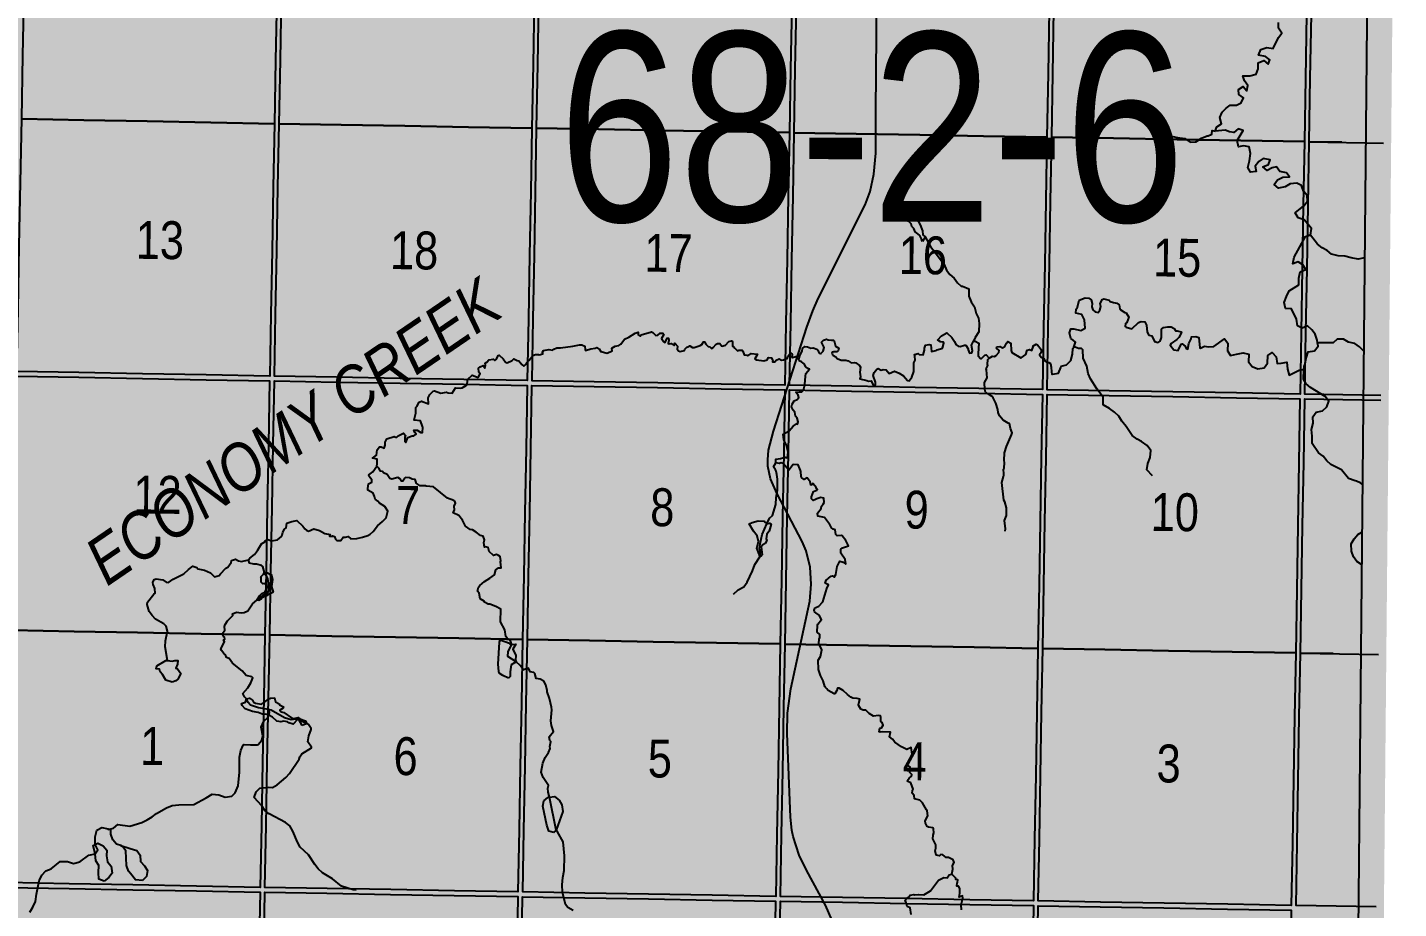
# Model space of a CAD drawing. Extents: x 406396 to 410344, y 6062839 to 6066265.
# Drawn here: x 409979.7 to 410268.8, y 6063907.6 to 6064093.3 of the extents above; entities that cross this region are included whole.
import ezdxf
from ezdxf.enums import TextEntityAlignment as Align

# ---------------------------------------------------------------- set-up
doc = ezdxf.new("R2010")
doc.units = 0
doc.header["$LTSCALE"] = 5
doc.linetypes.add('DASHED2', pattern=[9.525, 6.35, -3.175])
for name, color, linetype in [('Quarters', 8, 'Continuous'), ('RoadSeg', 57, 'DASHED2'), ('T-WATER', 160, 'Continuous'), ('T-WATER-T', 170, 'Continuous')]:
    doc.layers.add(name, color=color, linetype=linetype)
doc.layers.add('ROUTE-MAP-BACKGROUND-H', color=7, linetype='Continuous', true_color=0xf0ebff)
doc.styles.add('120', font='ARIALN.TTF', dxfattribs={"height": 13})
doc.styles.add('80LS', font='ARIALNI.TTF', dxfattribs={"height": 10})

msp = doc.modelspace()

# ---------------------------------------------------------------- hatches: boundary and pattern name
at = {"layer": 'ROUTE-MAP-BACKGROUND-H'}
h = msp.add_hatch(color=256, dxfattribs=at)
h.dxf.hatch_style = 1
h.paths.add_polyline_path([(410258.66, 6063255.58), (410260.58, 6063368.34), (410268.76, 6064233.9), (408843.43, 6064264.01), (408831.79, 6063292.96), (408823.13, 6062965.95), (408855.63, 6062965.09), (408869, 6062964.74), (410253.21, 6062935.45)])

# ---------------------------------------------------------------- linework, layer by layer
at = {"layer": 'Quarters'}
for points in [[(410031.79, 6064073.02), (410018.39, 6064073.28), (410004.99, 6064073.53), (409991.59, 6064073.79), (409978.52, 6064074.03), (409978.77, 6064087.42), (409979.03, 6064100.8), (409979.28, 6064114.18), (409979.53, 6064127.56), (409992.6, 6064127.31), (410005.99, 6064127.06), (410019.39, 6064126.8), (410032.79, 6064126.54), (410032.54, 6064113.16), (410032.29, 6064099.78), (410032.04, 6064086.4)], [(410086.07, 6064072.08), (410072.67, 6064072.31), (410059.26, 6064072.54), (410045.86, 6064072.78), (410032.79, 6064073.01), (410033.04, 6064086.39), (410033.29, 6064099.77), (410033.54, 6064113.15), (410033.79, 6064126.53), (410046.85, 6064126.3), (410060.25, 6064126.07), (410073.65, 6064125.83), (410087.05, 6064125.6), (410086.8, 6064112.22), (410086.56, 6064098.84), (410086.31, 6064085.46)], [(410140.35, 6064071.13), (410126.95, 6064071.36), (410113.54, 6064071.6), (410100.14, 6064071.83), (410087.07, 6064072.06), (410087.32, 6064085.44), (410087.56, 6064098.82), (410087.81, 6064112.2), (410088.05, 6064125.58), (410101.11, 6064125.36), (410114.51, 6064125.12), (410127.91, 6064124.89), (410141.31, 6064124.66), (410141.07, 6064111.27), (410140.83, 6064097.89), (410140.59, 6064084.51)], [(410194.63, 6064070.18), (410181.23, 6064070.42), (410167.83, 6064070.65), (410154.42, 6064070.88), (410141.35, 6064071.11), (410141.59, 6064084.49), (410141.83, 6064097.88), (410142.07, 6064111.26), (410142.31, 6064124.64), (410155.38, 6064124.41), (410168.77, 6064124.18), (410182.17, 6064123.94), (410195.57, 6064123.71), (410195.34, 6064110.33), (410195.1, 6064096.95), (410194.87, 6064083.57)], [(410248.91, 6064069.24), (410235.51, 6064069.47), (410222.11, 6064069.71), (410208.7, 6064069.94), (410195.64, 6064070.17), (410195.87, 6064083.55), (410196.1, 6064096.93), (410196.34, 6064110.31), (410196.57, 6064123.69), (410209.64, 6064123.47), (410223.03, 6064123.23), (410236.43, 6064123), (410249.83, 6064122.77), (410249.6, 6064109.39), (410249.37, 6064096), (410249.14, 6064082.62)], [(410031.79, 6064073.02), (410031.54, 6064059.64), (410031.29, 6064046.26), (410031.04, 6064032.88), (410030.8, 6064019.84), (410017.39, 6064020.09), (410003.99, 6064020.34), (409990.58, 6064020.59), (409977.51, 6064020.84), (409977.76, 6064033.89), (409978.01, 6064047.27), (409978.27, 6064060.65), (409978.52, 6064074.03), (409991.59, 6064073.79), (410004.99, 6064073.53), (410018.39, 6064073.28)], [(410086.07, 6064072.08), (410085.83, 6064058.7), (410085.58, 6064045.31), (410085.34, 6064031.93), (410085.1, 6064018.89), (410071.69, 6064019.12), (410058.28, 6064019.36), (410044.88, 6064019.59), (410031.8, 6064019.82), (410032.05, 6064032.86), (410032.29, 6064046.24), (410032.54, 6064059.63), (410032.79, 6064073.01), (410045.86, 6064072.78), (410059.26, 6064072.54), (410072.67, 6064072.31)], [(410140.35, 6064071.13), (410140.11, 6064057.75), (410139.87, 6064044.37), (410139.63, 6064030.99), (410139.4, 6064017.94), (410125.99, 6064018.17), (410112.58, 6064018.41), (410099.18, 6064018.64), (410086.1, 6064018.87), (410086.34, 6064031.92), (410086.58, 6064045.3), (410086.83, 6064058.68), (410087.07, 6064072.06), (410100.14, 6064071.83), (410113.54, 6064071.6), (410126.95, 6064071.36)], [(410194.63, 6064070.18), (410194.4, 6064056.8), (410194.16, 6064043.42), (410193.93, 6064030.04), (410193.7, 6064016.99), (410180.29, 6064017.22), (410166.88, 6064017.46), (410153.48, 6064017.69), (410140.4, 6064017.92), (410140.64, 6064030.97), (410140.88, 6064044.35), (410141.11, 6064057.73), (410141.35, 6064071.11), (410154.42, 6064070.88), (410167.83, 6064070.65), (410181.23, 6064070.42)], [(410248.91, 6064069.24), (410248.68, 6064055.86), (410248.45, 6064042.47), (410248.22, 6064029.09), (410248, 6064016.04), (410234.59, 6064016.28), (410221.18, 6064016.51), (410207.78, 6064016.75), (410194.7, 6064016.97), (410194.93, 6064030.02), (410195.17, 6064043.4), (410195.4, 6064056.78), (410195.64, 6064070.17), (410208.7, 6064069.94), (410222.11, 6064069.71), (410235.51, 6064069.47)], [(410029.79, 6063965.31), (410016.37, 6063965.56), (410002.96, 6063965.81), (409989.55, 6063966.06), (409976.48, 6063966.3), (409976.73, 6063979.69), (409976.98, 6063993.07), (409977.24, 6064006.45), (409977.49, 6064019.83), (409990.56, 6064019.59), (410003.97, 6064019.34), (410017.37, 6064019.08), (410030.78, 6064018.83), (410030.53, 6064005.45), (410030.28, 6063992.07), (410030.03, 6063978.69)], [(410084.1, 6063964.36), (410070.69, 6063964.59), (410057.28, 6063964.83), (410043.87, 6063965.06), (410030.79, 6063965.29), (410031.04, 6063978.67), (410031.29, 6063992.05), (410031.54, 6064005.43), (410031.78, 6064018.81), (410044.86, 6064018.59), (410058.27, 6064018.35), (410071.67, 6064018.12), (410085.08, 6064017.88), (410084.84, 6064004.5), (410084.59, 6063991.12), (410084.35, 6063977.74)], [(410138.42, 6063963.41), (410125.01, 6063963.64), (410111.6, 6063963.88), (410098.19, 6063964.11), (410085.11, 6063964.34), (410085.35, 6063977.72), (410085.6, 6063991.1), (410085.84, 6064004.49), (410086.08, 6064017.87), (410099.16, 6064017.64), (410112.57, 6064017.4), (410125.97, 6064017.17), (410139.38, 6064016.93), (410139.14, 6064003.55), (410138.9, 6063990.17), (410138.66, 6063976.79)], [(410192.74, 6063962.46), (410179.33, 6063962.69), (410165.92, 6063962.93), (410152.51, 6063963.16), (410139.43, 6063963.39), (410139.67, 6063976.77), (410139.91, 6063990.15), (410140.15, 6064003.54), (410140.38, 6064016.92), (410153.46, 6064016.69), (410166.87, 6064016.46), (410180.27, 6064016.22), (410193.68, 6064015.99), (410193.45, 6064002.61), (410193.21, 6063989.22), (410192.98, 6063975.84)], [(410247.07, 6063961.51), (410233.65, 6063961.75), (410220.24, 6063961.98), (410206.83, 6063962.21), (410193.75, 6063962.44), (410193.98, 6063975.82), (410194.22, 6063989.21), (410194.45, 6064002.59), (410194.69, 6064015.97), (410207.76, 6064015.74), (410221.17, 6064015.51), (410234.58, 6064015.27), (410247.98, 6064015.04), (410247.75, 6064001.66), (410247.52, 6063988.28), (410247.29, 6063974.89)], [(410029.79, 6063965.31), (410029.54, 6063951.93), (410029.29, 6063938.55), (410029.04, 6063925.17), (410028.8, 6063912.12), (410015.38, 6063912.37), (410001.96, 6063912.62), (409988.55, 6063912.87), (409975.47, 6063913.11), (409975.72, 6063926.16), (409975.97, 6063939.54), (409976.22, 6063952.92), (409976.48, 6063966.3), (409989.55, 6063966.06), (410002.96, 6063965.81), (410016.37, 6063965.56)], [(410084.1, 6063964.36), (410083.86, 6063950.98), (410083.62, 6063937.6), (410083.37, 6063924.22), (410083.13, 6063911.17), (410069.72, 6063911.41), (410056.3, 6063911.64), (410042.88, 6063911.88), (410029.8, 6063912.11), (410030.04, 6063925.15), (410030.29, 6063938.53), (410030.54, 6063951.91), (410030.79, 6063965.29), (410043.87, 6063965.06), (410057.28, 6063964.83), (410070.69, 6063964.59)], [(410138.42, 6063963.41), (410138.18, 6063950.03), (410137.95, 6063936.65), (410137.71, 6063923.26), (410137.47, 6063910.22), (410124.06, 6063910.45), (410110.64, 6063910.69), (410097.22, 6063910.92), (410084.14, 6063911.15), (410084.38, 6063924.2), (410084.62, 6063937.58), (410084.86, 6063950.96), (410085.11, 6063964.34), (410098.19, 6063964.11), (410111.6, 6063963.88), (410125.01, 6063963.64)], [(410192.74, 6063962.46), (410192.51, 6063949.08), (410192.28, 6063935.7), (410192.04, 6063922.31), (410191.81, 6063909.27), (410178.4, 6063909.5), (410164.98, 6063909.74), (410151.56, 6063909.97), (410138.48, 6063910.2), (410138.71, 6063923.25), (410138.95, 6063936.63), (410139.19, 6063950.01), (410139.43, 6063963.39), (410152.51, 6063963.16), (410165.92, 6063962.93), (410179.33, 6063962.69)], [(410247.07, 6063961.51), (410246.84, 6063948.13), (410246.61, 6063934.75), (410246.38, 6063921.36), (410246.15, 6063908.32), (410232.74, 6063908.55), (410219.32, 6063908.79), (410205.9, 6063909.02), (410192.82, 6063909.25), (410193.05, 6063922.3), (410193.28, 6063935.68), (410193.51, 6063949.06), (410193.75, 6063962.44), (410206.83, 6063962.21), (410220.24, 6063961.98), (410233.65, 6063961.75)], [(410027.78, 6063857.59), (410014.36, 6063857.84), (410000.94, 6063858.09), (409987.52, 6063858.34), (409974.44, 6063858.58), (409974.69, 6063871.96), (409974.94, 6063885.34), (409975.2, 6063898.72), (409975.45, 6063912.1), (409988.53, 6063911.86), (410001.95, 6063911.62), (410015.36, 6063911.37), (410028.78, 6063911.12), (410028.53, 6063897.74), (410028.28, 6063884.36), (410028.03, 6063870.98)], [(410082.14, 6063856.64), (410068.72, 6063856.88), (410055.3, 6063857.11), (410041.87, 6063857.35), (410028.79, 6063857.58), (410029.04, 6063870.96), (410029.28, 6063884.34), (410029.53, 6063897.72), (410029.78, 6063911.1), (410042.86, 6063910.87), (410056.28, 6063910.64), (410069.7, 6063910.4), (410083.12, 6063910.17), (410082.87, 6063896.79), (410082.63, 6063883.4), (410082.38, 6063870.02)], [(410136.5, 6063855.69), (410123.08, 6063855.92), (410109.65, 6063856.16), (410096.23, 6063856.39), (410083.14, 6063856.62), (410083.39, 6063870), (410083.63, 6063883.39), (410083.88, 6063896.77), (410084.12, 6063910.15), (410097.2, 6063909.92), (410110.62, 6063909.68), (410124.04, 6063909.45), (410137.45, 6063909.21), (410137.22, 6063895.83), (410136.98, 6063882.45), (410136.74, 6063869.07)], [(410190.86, 6063854.74), (410177.44, 6063854.97), (410164.01, 6063855.21), (410150.59, 6063855.44), (410137.5, 6063855.67), (410137.74, 6063869.05), (410137.98, 6063882.43), (410138.22, 6063895.81), (410138.46, 6063909.2), (410151.54, 6063908.97), (410164.96, 6063908.73), (410178.38, 6063908.5), (410191.8, 6063908.26), (410191.56, 6063894.88), (410191.33, 6063881.5), (410191.09, 6063868.12)], [(410245.22, 6063853.79), (410231.8, 6063854.02), (410218.37, 6063854.25), (410204.95, 6063854.49), (410191.86, 6063854.72), (410192.1, 6063868.1), (410192.33, 6063881.48), (410192.57, 6063894.86), (410192.8, 6063908.25), (410205.88, 6063908.02), (410219.3, 6063907.78), (410232.72, 6063907.55), (410246.14, 6063907.31), (410245.91, 6063893.93), (410245.68, 6063880.55), (410245.45, 6063867.17)]]:
    msp.add_lwpolyline(points, close=True, dxfattribs=at)
for points in [[(410256.82, 6064069.1), (410249.92, 6064069.22), (410250.15, 6064082.6), (410250.38, 6064095.99), (410250.6, 6064109.37), (410250.83, 6064122.75), (410266.06, 6064122.49)], [(410265.05, 6064015.75), (410249, 6064016.03), (410249.23, 6064029.07), (410249.46, 6064042.46), (410249.69, 6064055.84), (410249.92, 6064069.22), (410265.55, 6064068.95)], [(410254.98, 6063961.37), (410248.07, 6063961.49), (410248.3, 6063974.88), (410248.53, 6063988.26), (410248.76, 6064001.64), (410248.99, 6064015.02), (410265.04, 6064014.74)], [(410264.03, 6063908), (410247.16, 6063908.3), (410247.38, 6063921.35), (410247.61, 6063934.73), (410247.84, 6063948.11), (410248.07, 6063961.49), (410264.53, 6063961.21)]]:
    msp.add_lwpolyline(points, dxfattribs=at)
at = {"layer": 'RoadSeg'}
for points in [[(410140.52, 6063952.94), (410140.67, 6063953.92), (410144.63, 6063972.39), (410144.96, 6063975.98), (410144.73, 6063979.58), (410143.86, 6063983.01), (410143.06, 6063985), (410137.77, 6063995.05), (410136.37, 6063998.21), (410135.81, 6064000.84), (410135.77, 6064002.21), (410135.97, 6064004.24), (410137, 6064008.23), (410143.99, 6064030.16), (410145.26, 6064033.59), (410146.42, 6064036.22), (410156.34, 6064055.95), (410157.37, 6064058.72), (410158.17, 6064062.41), (410158.57, 6064066.84), (410158.54, 6064075.66), (410159, 6064120.45)], [(410149.35, 6063905.13), (410147.95, 6063908.39), (410143.96, 6063915.75), (410142.43, 6063918.91), (410141.13, 6063922.84), (410140.87, 6063924.2), (410140.57, 6063926.93), (410139.87, 6063944.53), (410139.93, 6063948.83), (410140.67, 6063953.92), (410144.63, 6063972.39), (410144.8, 6063974.25)]]:
    msp.add_lwpolyline(points, dxfattribs=at)
at = {"layer": 'ROUTE-MAP-BACKGROUND-H'}
msp.add_lwpolyline([(410263.4, 6064234.01), (410254.03, 6063255.68)], dxfattribs=at)
at = {"layer": 'T-WATER'}
for p, q in [((410142.21, 6064024.14), (410142.59, 6064024.3)), ((410248.82, 6064021.26), (410248.85, 6064021.91)), ((410053.38, 6064000.88), (410053.48, 6064001.35)), ((410091.16, 6063924.19), (410089.76, 6063931.15))]:
    msp.add_line(p, q, dxfattribs=at)
for points in [[(410230.09, 6064071.43), (410230.46, 6064072.33), (410231.42, 6064073.02), (410231.11, 6064074.31), (410231.58, 6064075.43), (410232.39, 6064076.32), (410233.25, 6064076.94), (410234.62, 6064076.95), (410235.61, 6064077.42), (410236.09, 6064078.46), (410235.09, 6064079.16), (410235.04, 6064080.2), (410236, 6064080.84), (410236.8, 6064079.96), (410237.01, 6064081.07), (410236.3, 6064082.02), (410235.94, 6064083.1), (410237.42, 6064083.12), (410238.74, 6064083.46), (410239.18, 6064084.55), (410239.14, 6064085.87), (410240.34, 6064086.32), (410241.26, 6064085.55), (410241.65, 6064086.44), (410240.73, 6064087.21), (410239.25, 6064087.45), (410239.76, 6064088.63), (410240.97, 6064089.08), (410242.31, 6064088.89), (410243.42, 6064091.18), (410244.17, 6064092.12), (410243.48, 6064093.11), (410243.48, 6064094.36)], [(410217.83, 6064069.98), (410218.07, 6064069.97), (410220.56, 6064070.47), (410222.13, 6064070.1), (410223.69, 6064069.9), (410224.8, 6064069.11), (410226.05, 6064069.23), (410227.22, 6064069.95), (410228.41, 6064070.49), (410228.65, 6064070.46), (410229.39, 6064070.84), (410229.49, 6064071.57), (410230.09, 6064071.43)], [(410250.23, 6064049.55), (410250.44, 6064050.93), (410248.88, 6064052.73), (410247.61, 6064053.19), (410246.98, 6064054.22), (410248.82, 6064055.74), (410249.54, 6064056.72), (410249.5, 6064057.86), (410248.75, 6064058.79), (410248.32, 6064060.01), (410247.35, 6064060.5), (410245.88, 6064060.33), (410244.83, 6064059.71), (410243.45, 6064059.46), (410242.53, 6064060.23), (410243.26, 6064061.2), (410244.34, 6064061.77), (410245.76, 6064061.81), (410245.16, 6064062.67), (410243.73, 6064062.97), (410243.01, 6064063.93), (410242.14, 6064063.72), (410241.03, 6064063.17), (410240.18, 6064063.94), (410241.36, 6064064.42), (410241.66, 6064065.38), (410240.2, 6064065.65), (410239.27, 6064065.02), (410238.53, 6064064.07), (410238.76, 6064062.93), (410237.53, 6064062.83), (410236.97, 6064063.81), (410237.35, 6064065.16), (410237.52, 6064066.75), (410237.3, 6064068.17), (410236.1, 6064068.35), (410235.02, 6064068.12), (410234.74, 6064069.46), (410236.02, 6064071.59), (410234.94, 6064071.93), (410234.03, 6064071.15), (410233.12, 6064071.28), (410232.18, 6064071.62), (410230.09, 6064071.43)], [(410251.68, 6064026.86), (410251.58, 6064027.42), (410251.2, 6064028.68), (410250.46, 6064029.6), (410249.57, 6064030.4), (410248.47, 6064029.92), (410247.49, 6064030.46), (410247.26, 6064031.85), (410246.16, 6064034.03), (410244.95, 6064034.1), (410244.63, 6064035.36), (410245.11, 6064036.62), (410245.67, 6064037.78), (410247.71, 6064039.06), (410247.72, 6064040.44), (410248.04, 6064041.83), (410249.21, 6064042.27), (410248.56, 6064043.3), (410247.58, 6064043.91), (410246.49, 6064043.52), (410246.78, 6064044.89), (410249.17, 6064049.28), (410249.9, 6064049.56), (410250.23, 6064049.55)], [(410261.59, 6064044.78), (410261.58, 6064044.78), (410260.25, 6064044.49), (410258.78, 6064044.73), (410257.46, 6064045.13), (410256.04, 6064045.19), (410254.64, 6064045.52), (410253.73, 6064046.29), (410252.63, 6064046.89), (410251.67, 6064047.61), (410250.23, 6064049.55)], [(410168.94, 6064049.19), (410170.09, 6064047.12), (410171.59, 6064045.27), (410172.94, 6064043.32), (410173.47, 6064042.17), (410174.16, 6064041.22), (410175.08, 6064040.46), (410175.75, 6064039.48), (410176.56, 6064038.77), (410176.82, 6064038.76), (410178.16, 6064038.24), (410178.17, 6064036.71), (410178.68, 6064035.47), (410179.35, 6064034.41), (410179.69, 6064033.01), (410180.21, 6064032.02), (410180.37, 6064030.94), (410180.3, 6064029.13), (410179.54, 6064027.99), (410179.13, 6064027.21)], [(410200.29, 6064025.95), (410200.63, 6064026.98), (410200.2, 6064027.41), (410199.67, 6064027.75), (410199.39, 6064028.93), (410199.65, 6064029.81), (410200.32, 6064029.83), (410201.79, 6064029.43), (410202.7, 6064029.93), (410202.55, 6064031.68), (410202, 6064032.83), (410200.74, 6064033.13), (410200.79, 6064033.91), (410201.09, 6064034.33), (410201.4, 6064035.82), (410202.67, 6064036.3), (410203.45, 6064036.28), (410203.94, 6064035.93), (410204.16, 6064035.13), (410204.12, 6064034.45), (410204.33, 6064033.8), (410204.81, 6064033.38), (410205.47, 6064033.23), (410205.81, 6064033.71), (410206.01, 6064034.5), (410205.89, 6064035.04), (410206.25, 6064035.96), (410206.6, 6064036.09), (410207.72, 6064035.82), (410207.95, 6064035.56), (410208.66, 6064035.31), (410209.37, 6064035.2), (410209.84, 6064034.86), (410209.97, 6064034.02), (410210.09, 6064033.87), (410211.03, 6064033.26), (410211.32, 6064033.18), (410211.91, 6064032.24), (410211.51, 6064031.16), (410211.21, 6064030.92), (410211.15, 6064030.28), (410211.33, 6064030.16), (410212.54, 6064029.83), (410213.92, 6064031.15), (410214.53, 6064031.34), (410215.27, 6064031.26), (410215.59, 6064030.6), (410215.79, 6064029.11), (410216.12, 6064028.45), (410216.72, 6064028.3), (410217.31, 6064027.13), (410218.1, 6064026.91), (410218.53, 6064027.21), (410218.79, 6064027.97), (410218.82, 6064029.73), (410219.23, 6064030.11), (410220.08, 6064030.21), (410220.82, 6064030.19), (410221.48, 6064029.85), (410221.74, 6064029.35), (410222.06, 6064029.37), (410222.95, 6064029.19), (410222.98, 6064029.04), (410222.43, 6064028), (410222.04, 6064027.52), (410220.81, 6064026.68), (410220.62, 6064026.34), (410221.41, 6064025.37), (410222.28, 6064025.23), (410222.94, 6064026.54), (410223.16, 6064026.63), (410223.78, 6064026.17), (410223.96, 6064025.68), (410224.35, 6064025.5), (410224.57, 6064026.72), (410225.01, 6064027.7), (410225.1, 6064028.13), (410226.05, 6064028.17), (410226.66, 6064028), (410226.88, 6064025.76), (410227.04, 6064025.72), (410227.85, 6064026.12), (410228.67, 6064026.02), (410229.81, 6064026.08), (410232.06, 6064027.68), (410232.78, 6064026.81), (410232.73, 6064025.18), (410233.35, 6064024.15), (410234.63, 6064024.48), (410236, 6064024.72), (410237.21, 6064024.47), (410237.16, 6064022.82), (410237.89, 6064021.87), (410239.06, 6064021.34), (410240.46, 6064021.56), (410241.14, 6064022.56), (410241.18, 6064024.15), (410242.15, 6064024.8), (410242.93, 6064023.92), (410243.15, 6064022.51), (410244.04, 6064022.56), (410245.18, 6064022.74), (410245.32, 6064021.28), (410245.68, 6064020.04), (410247.82, 6064021.09), (410248.82, 6064021.26)], [(410057.54, 6064006.93), (410057.86, 6064007.27), (410059.02, 6064007.84), (410059.47, 6064007.22), (410059.28, 6064007.02), (410059.25, 6064006.05), (410059.47, 6064005.88), (410059.93, 6064006.89), (410060.81, 6064007.28), (410061.15, 6064007.22), (410061.68, 6064007.6), (410061.36, 6064007.96), (410061.18, 6064008.48), (410061.87, 6064008.44), (410062.68, 6064007.93), (410063.01, 6064007.93), (410063.08, 6064009.05), (410062.97, 6064009.2), (410062.6, 6064010.38), (410061.26, 6064010.57), (410061.22, 6064010.64), (410061.59, 6064012.05), (410061.58, 6064013.2), (410061.82, 6064013.45), (410062.32, 6064014.33), (410062.77, 6064014.54), (410064.24, 6064014), (410064.18, 6064015.27), (410064.54, 6064015.98), (410065.23, 6064016.63), (410065.54, 6064016.75), (410066.9, 6064016.25), (410068.07, 6064016.48), (410068.39, 6064016.31), (410069.28, 6064016.25), (410069.98, 6064017.38), (410071.02, 6064017.31), (410071.38, 6064017.37), (410072.19, 6064017.88), (410072.39, 6064018.19), (410072.59, 6064019.18), (410073.46, 6064020.04), (410074.77, 6064019.57), (410075.15, 6064020.31), (410074.91, 6064020.68), (410074.78, 6064021.48), (410075.14, 6064021.76), (410075.79, 6064022.07), (410076.02, 6064021.62), (410076.14, 6064021.53), (410076.26, 6064022.13), (410076.18, 6064022.54), (410076.55, 6064022.74), (410076.98, 6064023.26), (410077.88, 6064023.39), (410078.26, 6064023.11), (410078.59, 6064023.41), (410078.98, 6064024.16), (410079.14, 6064024.24), (410080.02, 6064023.45), (410080.52, 6064022.76), (410080.83, 6064022.63), (410081.94, 6064023.11), (410082.23, 6064023.45), (410082.96, 6064023.13), (410083.29, 6064023.07), (410083.94, 6064022.3), (410084.4, 6064021.93), (410084.88, 6064022.32), (410084.91, 6064022.66), (410085.33, 6064023.14), (410085.48, 6064023.21), (410086.24, 6064024.19), (410086.84, 6064024.4), (410087.43, 6064024.4), (410087.61, 6064024.29), (410088.37, 6064024.52), (410088.28, 6064024.85), (410088.54, 6064025.24), (410089.62, 6064025.47), (410090.43, 6064025.33), (410090.69, 6064025.54), (410091.31, 6064025.82), (410092.08, 6064025.81), (410094.68, 6064026.17), (410096.11, 6064026.45), (410096.57, 6064026.43), (410097.23, 6064026.11), (410097.29, 6064025.45), (410097.38, 6064025.26), (410098.47, 6064025.56), (410099.41, 6064025.69), (410099.76, 6064025.88), (410100.22, 6064025.55), (410100.62, 6064025.01), (410101.94, 6064024.66), (410103.02, 6064025.13), (410102.92, 6064025.75), (410103.64, 6064026.16), (410104.42, 6064026.28), (410104.82, 6064026.59), (410105.59, 6064027.61), (410106.49, 6064028.04), (410107.82, 6064028.89), (410108.48, 6064029.08), (410108.5, 6064028.54), (410108.88, 6064028.24), (410109.13, 6064028.56), (410111.27, 6064029.17), (410111.59, 6064029.05), (410112.18, 6064028.41), (410112.63, 6064028.45), (410113.12, 6064028.88), (410113.64, 6064028.89), (410113.86, 6064028.59), (410113.42, 6064027.76), (410113.78, 6064027.11), (410114.18, 6064026.91), (410114.58, 6064027.83), (410114.84, 6064027.82), (410114.9, 6064027.31), (410114.79, 6064026.73), (410114.97, 6064026.63), (410115.41, 6064026.7), (410116.05, 6064026.25), (410116.19, 6064026.79), (410116.74, 6064026.11), (410116.69, 6064025.54), (410116.97, 6064025.13), (410117.29, 6064025.04), (410118.24, 6064025.24), (410118.28, 6064025.49), (410118.71, 6064025.91), (410119.18, 6064026.05), (410119.39, 6064026.21), (410119.91, 6064025.83), (410120.28, 6064025.87), (410121.52, 6064026.3), (410121.88, 6064026.52), (410122.27, 6064027.09), (410122.46, 6064027.04), (410122.73, 6064026.55), (410123.23, 6064026.1), (410123.61, 6064026.03), (410123.9, 6064025.63), (410124.29, 6064025.86), (410124.93, 6064026.58), (410125.16, 6064026.74), (410125.69, 6064026.71), (410126.1, 6064026.17), (410126.87, 6064026.37), (410127.58, 6064027.14), (410128.15, 6064027.3), (410128.38, 6064027.13), (410128.33, 6064026.14), (410128.59, 6064026.05), (410128.82, 6064025.73), (410129.44, 6064025.17), (410129.69, 6064025.27), (410130.39, 6064025.3), (410130.54, 6064025.08), (410130.81, 6064024.33), (410131.38, 6064024.23), (410131.56, 6064024.11), (410132.32, 6064024.62), (410133.59, 6064024.44), (410133.49, 6064024.16), (410133.06, 6064023.51), (410133.44, 6064023.25), (410134.98, 6064023.06), (410135.63, 6064023.27), (410135.95, 6064023.76), (410136.57, 6064023.68), (410136.88, 6064023.04), (410136.81, 6064022.87), (410137.25, 6064022.84), (410137.55, 6064023.17), (410138.18, 6064023.45), (410138.7, 6064023.18), (410139.1, 6064023.23), (410139.97, 6064023.62), (410140.03, 6064024), (410140.59, 6064024.77), (410140.96, 6064024.47), (410140.83, 6064023.8), (410141.01, 6064023.74), (410142.21, 6064024.14)], [(410142.59, 6064024.3), (410143.01, 6064025.07), (410143.13, 6064025.65), (410143.63, 6064026.08), (410144.19, 6064026.01), (410144.84, 6064025.74), (410145.34, 6064025.82), (410146.15, 6064025.49), (410146.33, 6064025.3), (410146.51, 6064024.94), (410146.65, 6064024.67), (410146.91, 6064024.63), (410147.01, 6064024.63), (410147.05, 6064024.65), (410147.49, 6064025.09), (410147.65, 6064025.89), (410147.08, 6064026.98), (410147.52, 6064027.38), (410148.2, 6064027.6), (410148.54, 6064027.47), (410149.25, 6064027.41), (410149.52, 6064027.39)], [(410149.46, 6064024.32), (410149.47, 6064024.28), (410150.12, 6064023.87), (410150.39, 6064023.57), (410151.25, 6064023.2), (410152.25, 6064023.21), (410152.77, 6064023.06), (410153.35, 6064022.64), (410154.04, 6064022.68), (410154.37, 6064022.61), (410155.16, 6064022.07), (410155.37, 6064021.75), (410155.2, 6064020.68), (410155.31, 6064019.69), (410155.21, 6064019.26), (410156.66, 6064018.92), (410157.05, 6064018.76), (410157.59, 6064018.81), (410158.03, 6064017.94), (410158.53, 6064017.98), (410158.53, 6064018.56), (410158.03, 6064019.99), (410158.19, 6064020.58), (410158.77, 6064021.27), (410159.05, 6064021.46), (410159.67, 6064021.08), (410160.13, 6064021.26), (410160.74, 6064021.16), (410161.35, 6064020.39), (410162.48, 6064020.9), (410163.51, 6064020.47), (410164.43, 6064019.91), (410165.25, 6064018.93), (410165.57, 6064018.87), (410166.17, 6064019.59), (410166.57, 6064020.81), (410166.57, 6064022.66), (410166.83, 6064023.16), (410166.81, 6064024.06), (410166.72, 6064024.36), (410167.51, 6064024.61), (410167.68, 6064024.42), (410168.55, 6064024.31), (410168.83, 6064025.28), (410168.82, 6064025.71), (410169.02, 6064026.35), (410169.84, 6064026.46), (410170.15, 6064026.42), (410170.32, 6064025.02), (410171.31, 6064025.22), (410171.53, 6064025.37), (410172.64, 6064025.73), (410172.88, 6064026.79), (410172.82, 6064026.98), (410172.17, 6064027.04), (410171.62, 6064027.4), (410171.63, 6064027.48), (410172.43, 6064028.35), (410173.53, 6064028.97), (410174.56, 6064027.96), (410175.18, 6064027.12), (410175.46, 6064026.49), (410175.9, 6064026.11), (410176.35, 6064026.06), (410177.23, 6064026.36), (410177.55, 6064026.37), (410178.05, 6064025.56), (410178.04, 6064025.36), (410178.34, 6064024.66), (410178.84, 6064024.75), (410178.97, 6064025.15), (410178.71, 6064026.35), (410179.13, 6064027.21)], [(410149.52, 6064027.39), (410149.59, 6064027.39), (410149.79, 6064027.3), (410150.06, 6064026.15), (410150.77, 6064025.71), (410150.66, 6064025.15), (410150.39, 6064024.98), (410149.74, 6064024.93), (410149.47, 6064024.9)], [(410179.13, 6064027.21), (410179.53, 6064027.17), (410180.28, 6064026.8), (410180.12, 6064024.6), (410180.16, 6064024.11), (410180.61, 6064023.55), (410180.84, 6064023.53), (410181.56, 6064024.22), (410181.8, 6064024.32), (410182.46, 6064023.65)], [(410182.46, 6064023.65), (410183.16, 6064024.05), (410183.6, 6064023.99), (410183.92, 6064024.15), (410184.5, 6064024.84), (410184.57, 6064025.22), (410184.02, 6064025.71), (410184.04, 6064025.97), (410184.8, 6064026.1), (410185.3, 6064025.8), (410185.79, 6064026.04), (410186.09, 6064026.75), (410186.36, 6064027.12), (410187.06, 6064026.79), (410187.13, 6064025.2), (410187.25, 6064024.82), (410189.1, 6064023.72), (410189.22, 6064023.72), (410190.16, 6064024.41), (410190.46, 6064025.3), (410190.95, 6064025.43), (410191.46, 6064025.26), (410191.73, 6064026.01), (410191.69, 6064026.14), (410192.35, 6064026.53), (410192.62, 6064026.44), (410193.44, 6064025.42), (410193.42, 6064024.83), (410193.07, 6064024.34), (410193.42, 6064023.86), (410194, 6064023.53), (410194.17, 6064023.04), (410194.84, 6064022.69), (410195.07, 6064022.72), (410195.4, 6064022.5), (410195.54, 6064021.71), (410195.58, 6064020.71), (410195.69, 6064020.24), (410195.84, 6064020.21), (410197.07, 6064020.46), (410197.6, 6064021.68), (410197.61, 6064021.9), (410198.76, 6064022.2), (410199.64, 6064023.14), (410200.04, 6064024.45), (410200.09, 6064025.62), (410200.29, 6064025.95)], [(410248.85, 6064021.91), (410249, 6064022.24), (410249.3, 6064023.63), (410249.7, 6064024.95), (410251.06, 6064025.19), (410251.81, 6064026.16), (410251.72, 6064026.66), (410251.68, 6064026.86)], [(410261.4, 6064025.19), (410260.53, 6064025.97), (410259.55, 6064026.68), (410258.19, 6064027), (410257.13, 6064027.62), (410255.81, 6064027.65), (410254.95, 6064026.85), (410251.68, 6064026.86)], [(410137.52, 6064001.54), (410137.52, 6064002.35), (410138.46, 6064002.45), (410139.49, 6064002.74), (410139.72, 6064002.64), (410140.05, 6064003.04), (410140.06, 6064003.98), (410139.73, 6064005.27), (410139.18, 6064006.39), (410139.02, 6064007.58), (410140.3, 6064008.29), (410141.15, 6064009.3), (410141.83, 6064009.8), (410142.09, 6064009.68), (410142.23, 6064010.18), (410141.96, 6064011), (410141.65, 6064011.39), (410141.46, 6064012.22), (410141.13, 6064012.68), (410140.82, 6064013.38), (410140.92, 6064013.89), (410141.36, 6064014.62), (410142, 6064014.93), (410142.35, 6064015.34), (410142.21, 6064015.8), (410141.72, 6064016.43), (410142.45, 6064016.55), (410142.96, 6064016.51), (410143.32, 6064016.84), (410143.5, 6064017.75), (410143.62, 6064017.99), (410143.65, 6064019.05), (410143.83, 6064020.39), (410144.61, 6064021.31), (410144.24, 6064021.47), (410143.84, 6064021.82), (410143.46, 6064022.4), (410142.88, 6064022.86), (410142.38, 6064023.08), (410142.37, 6064023.38), (410142.59, 6064024.3)], [(410149.47, 6064024.9), (410149.35, 6064024.89), (410149.32, 6064024.76), (410149.37, 6064024.59), (410149.46, 6064024.32)], [(410185.57, 6063998.97), (410185.55, 6063999.23), (410185.5, 6064000.2), (410185.61, 6064000.45), (410185.69, 6064001.61), (410185.64, 6064002.03), (410185.71, 6064003.69), (410186.12, 6064005.01), (410187.18, 6064007.47), (410187.28, 6064007.86), (410186.98, 6064008.83), (410186.78, 6064009.83), (410186.49, 6064009.9), (410185.39, 6064010.54), (410184.67, 6064011.5), (410184.37, 6064012.18), (410184.27, 6064012.8), (410183.83, 6064014.13), (410183.3, 6064015.27), (410183.06, 6064015.56), (410182.32, 6064016), (410181.7, 6064016.48), (410181.54, 6064017), (410181.47, 6064018.48), (410182.02, 6064019.5), (410181.89, 6064021.17), (410181.82, 6064021.38), (410182.17, 6064022.09), (410182.11, 6064022.27), (410182.19, 6064023.3), (410182.46, 6064023.65)], [(410216.9, 6063998.85), (410215.69, 6064000.11), (410215.91, 6064001.43), (410216.4, 6064002.72), (410216.54, 6064004.19), (410215.77, 6064005.24), (410214.6, 6064006.03), (410213.64, 6064006.57), (410212.6, 6064007.35), (410211.33, 6064009.25), (410210.46, 6064010.33), (410209.78, 6064011.4), (410208.91, 6064012.22), (410207.83, 6064013), (410206.51, 6064013.77), (410206.47, 6064015.4), (410205.19, 6064017.12), (410203.83, 6064019.23), (410203.35, 6064020.4), (410203.08, 6064021.91), (410202.24, 6064023.6), (410202.21, 6064025.36), (410201.89, 6064025.68), (410201.26, 6064025.62), (410200.62, 6064025.9), (410200.29, 6064025.95)], [(410259.9, 6063997.68), (410259.63, 6063997.77), (410258.22, 6063998.26), (410256.76, 6064000.07), (410254.47, 6064001.19), (410253.61, 6064002.01), (410252.86, 6064002.94), (410251.89, 6064003.65), (410250.57, 6064005.61), (410250.56, 6064007.2), (410250.41, 6064008.62), (410250.79, 6064009.92), (410250.69, 6064011.24), (410251.38, 6064012.23), (410252.76, 6064012.51), (410253.65, 6064013.33), (410254.07, 6064014.57), (410253.32, 6064015.52), (410250.19, 6064017.47), (410249.28, 6064018.24), (410248.72, 6064019.22), (410248.82, 6064021.26)], [(410053.48, 6064001.35), (410053.48, 6064001.61), (410053.48, 6064002.31), (410052.44, 6064002.58), (410053.31, 6064003.2), (410053.43, 6064004.32), (410053.91, 6064004.91), (410054.3, 6064004.92), (410054.94, 6064004.65), (410055.13, 6064005.27), (410055.13, 6064005.92), (410055.49, 6064006.59), (410057, 6064007.08), (410057.54, 6064006.93)], [(410026.34, 6063981.16), (410026.61, 6063981.49), (410027.59, 6063982.26), (410028.19, 6063983.11), (410029.06, 6063984.51), (410029.75, 6063984.93), (410029.91, 6063985.21), (410030.37, 6063985.39), (410031.17, 6063985.14), (410032.42, 6063985.37), (410033.25, 6063986.06), (410033.42, 6063986.31), (410033.58, 6063986.93), (410033.91, 6063987.59), (410034.26, 6063987.9), (410034.4, 6063988.88), (410035.48, 6063989.18), (410036.51, 6063989.4), (410037.79, 6063988.25), (410038.2, 6063987.64), (410038.59, 6063987.29), (410038.96, 6063987.17), (410040.13, 6063987.63), (410041.3, 6063987.33), (410042.44, 6063986.64), (410043.52, 6063986.44), (410043.4, 6063986.13), (410043.95, 6063986.06), (410044.06, 6063986.21), (410044.48, 6063986.06), (410044.69, 6063985.48), (410044.92, 6063985.22), (410045.79, 6063985.22), (410046.3, 6063985.93), (410046.79, 6063985.9), (410047.32, 6063986.06), (410047.87, 6063985.56), (410049.13, 6063985.65), (410050.39, 6063985.92), (410051.51, 6063986.26), (410051.99, 6063986.5), (410052.58, 6063987.08), (410053.55, 6063988.29), (410054.6, 6063989.17), (410055.34, 6063989.94), (410055.67, 6063991.41), (410055.05, 6063992.35), (410053.97, 6063993.06), (410053.56, 6063993.52), (410053.03, 6063993.88), (410052.9, 6063994.49), (410052.6, 6063995.15), (410051.51, 6063995.8), (410051.48, 6063996.13), (410051.59, 6063997.14), (410052.32, 6063997.47), (410052.3, 6063997.95), (410051.74, 6063998.69), (410051.68, 6063999.06), (410052.55, 6063999.7), (410053.38, 6064000.88)], [(410081.85, 6063963.31), (410081.52, 6063964.23), (410080.83, 6063964.64), (410080.55, 6063965), (410080.34, 6063966.38), (410079.44, 6063968.07), (410079.53, 6063970.73), (410078.43, 6063971.29), (410077.17, 6063971.77), (410076.86, 6063971.78), (410076.08, 6063972.23), (410075.98, 6063972.39), (410075.17, 6063972.88), (410074.93, 6063974.08), (410074.6, 6063974.52), (410074.81, 6063975.4), (410075.1, 6063975.75), (410076.07, 6063976.53), (410077.23, 6063977.24), (410078.17, 6063977.99), (410078.47, 6063979.05), (410079.03, 6063979.44), (410079.59, 6063979.47), (410079.44, 6063980.71), (410079.53, 6063980.92), (410079.37, 6063981.8), (410079.03, 6063982.04), (410078.58, 6063982.22), (410078, 6063982.01), (410077.04, 6063982.89), (410076.84, 6063983.71), (410076.32, 6063983.86), (410076.04, 6063983.79), (410075.96, 6063984.78), (410076.09, 6063985.34), (410075.8, 6063986.09), (410075.26, 6063986.25), (410074.32, 6063986.95), (410073.52, 6063987.44), (410073.04, 6063987.5), (410072.06, 6063988.24), (410071.47, 6063989.46), (410070.68, 6063990.44), (410069.5, 6063991.04), (410069.74, 6063991.65), (410069.68, 6063992.4), (410069.93, 6063993.07), (410069.83, 6063993.46), (410069.64, 6063993.65), (410068.27, 6063994.09), (410065.29, 6063996.48), (410063.81, 6063996.64), (410063.64, 6063996.73), (410062.51, 6063996.7), (410061.67, 6063997.29), (410061.7, 6063997.42), (410061.45, 6063998.03), (410060.81, 6063998.15), (410060.26, 6063998.43), (410059.44, 6063998.45), (410059.25, 6063998.32), (410058.89, 6063997.69), (410058.55, 6063997.7), (410058.35, 6063998.12), (410057.83, 6063998.46), (410056.54, 6063998.13), (410056.14, 6063998.29), (410055.57, 6063999.09), (410054.8, 6063999.48), (410054.55, 6063999.71), (410054.17, 6063999.82), (410053.82, 6064000.47), (410053.38, 6064000.88)], [(410137.54, 6063999.82), (410137.39, 6064000.08), (410137.01, 6064000.73), (410137.52, 6064001.54)], [(410142.75, 6063999.73), (410142.67, 6063999.98), (410142.57, 6064000.32), (410142.21, 6064001.11), (410141.16, 6064001.2), (410140.2, 6063999.99), (410139.05, 6064001.41), (410138.52, 6064001.58), (410138.24, 6064001.4), (410137.52, 6064001.54)], [(410135.58, 6063988.68), (410136.14, 6063989.91), (410136.76, 6063990.49), (410137.48, 6063992.75), (410137.59, 6063994.25), (410137.87, 6063995.81), (410137.84, 6063998.13), (410137.73, 6063999.08), (410137.54, 6063999.82)], [(410148.82, 6063988.65), (410148.61, 6063988.92), (410147.72, 6063990.05), (410146.36, 6063990.31), (410146.29, 6063990.95), (410147.05, 6063991.97), (410147.09, 6063992.43), (410147.5, 6063992.86), (410147.67, 6063993.18), (410147.58, 6063994.09), (410146.99, 6063994.28), (410146.36, 6063994.05), (410146.16, 6063993.97), (410145.83, 6063993.85), (410145.33, 6063993.66), (410145, 6063993.99), (410145.02, 6063994.39), (410145.44, 6063995.54), (410146.13, 6063995.83), (410146.26, 6063995.92), (410146.13, 6063995.99), (410146.02, 6063996.35), (410145.99, 6063996.4), (410145.37, 6063997.17), (410145.21, 6063997.22), (410145.2, 6063997.02), (410144.85, 6063996.85), (410144.74, 6063997.54), (410144.08, 6063998.42), (410143.49, 6063998.04), (410143, 6063998.42), (410142.8, 6063998.7), (410142.75, 6063999.73)], [(410185.86, 6063987.15), (410185.89, 6063987.64), (410185.71, 6063989.44), (410186.08, 6063990.44), (410186.14, 6063991.09), (410186.08, 6063992.06), (410185.77, 6063993.35), (410185.56, 6063993.7), (410185.12, 6063997.4), (410185.49, 6063998.69), (410185.57, 6063998.97)], [(410261.13, 6063996.99), (410260.77, 6063997.37), (410260.19, 6063997.58), (410259.92, 6063997.67), (410259.9, 6063997.68)], [(410134.09, 6063981.73), (410134.24, 6063982.64), (410134.07, 6063983.52), (410134.2, 6063984.53), (410134.62, 6063986.43), (410135.58, 6063988.68)], [(410148.62, 6063977.26), (410148.89, 6063977.48), (410149.18, 6063977.71), (410149.4, 6063977.75), (410149.81, 6063977.48), (410150.15, 6063978.01), (410150.42, 6063979.7), (410150.96, 6063980.87), (410151.65, 6063980.64), (410152.14, 6063980.3), (410152.27, 6063980.29), (410152.1, 6063981.23), (410151.2, 6063982.56), (410151.19, 6063983.38), (410151.56, 6063983.66), (410152.79, 6063984.05), (410152.24, 6063985.23), (410151.49, 6063986.17), (410151.23, 6063986.24), (410150.43, 6063986.19), (410150.17, 6063986.45), (410150.01, 6063987.48), (410149.59, 6063987.57), (410149.21, 6063987.84), (410148.89, 6063988.57), (410148.82, 6063988.65)], [(410260.97, 6063980.17), (410259.99, 6063980.78), (410259.29, 6063981.75), (410258.86, 6063982.95), (410258.76, 6063984.48), (410259.42, 6063985.54), (410260.19, 6063986.43), (410261.03, 6063986.96)], [(410009.24, 6063959.95), (410008.77, 6063962.78), (410008.8, 6063964.07), (410009.26, 6063966.13), (410008.99, 6063967.12), (410008.49, 6063967.67), (410006.74, 6063968.65), (410005.99, 6063969.39), (410005.37, 6063970.21), (410004.97, 6063971.74), (410005.04, 6063972.24), (410006.39, 6063973.88), (410006.64, 6063974.07), (410006.6, 6063975.07), (410006.26, 6063975.9), (410006.17, 6063976.34), (410006.44, 6063976.99), (410006.88, 6063977.12), (410008.27, 6063976.94), (410009, 6063976.45), (410009.47, 6063976.33), (410010.48, 6063977.05), (410012.69, 6063978.15), (410013.65, 6063979.07), (410014.62, 6063979.82), (410015.46, 6063979.5), (410015.65, 6063979.26), (410017.06, 6063978.93), (410018.34, 6063978.42), (410019.13, 6063977.53), (410020.17, 6063977.8), (410020.39, 6063978.18), (410021.53, 6063979.35), (410021.94, 6063979.59), (410022.64, 6063980.56), (410022.77, 6063981), (410023.55, 6063981.25), (410024.21, 6063980.88), (410024.83, 6063980.78), (410026.34, 6063981.16)], [(410029.69, 6063978.47), (410029.34, 6063979.7), (410029.09, 6063979.92), (410028, 6063980.18), (410027.45, 6063980.2), (410026.51, 6063980.41), (410026.34, 6063981.16)], [(410128.53, 6063973.92), (410129.57, 6063974.82), (410130.71, 6063975.47), (410131.44, 6063976.4), (410132.56, 6063978.81), (410133.03, 6063980.15), (410134.09, 6063981.73)], [(410028.09, 6063972.64), (410029.57, 6063973.77), (410030.37, 6063974.19), (410030.67, 6063975.03), (410030.42, 6063977.22), (410029.69, 6063978.47)], [(410148.21, 6063953.95), (410147.99, 6063954.22), (410147.81, 6063954.45), (410147.47, 6063955.6), (410146.87, 6063956.77), (410146.49, 6063958.03), (410146.38, 6063959.98), (410146.92, 6063960.73), (410147.15, 6063962.18), (410146.53, 6063963.48), (410146.6, 6063964.44), (410146.76, 6063964.74), (410146.79, 6063965.42), (410146.18, 6063965.91), (410146.25, 6063967.34), (410146.33, 6063967.57), (410147.1, 6063968.53), (410146.64, 6063969.44), (410145.94, 6063969.98), (410145.67, 6063970.19), (410145.6, 6063970.53), (410145.64, 6063970.71), (410145.69, 6063970.98), (410145.95, 6063971.1), (410146.52, 6063971.36), (410147.42, 6063972.25), (410148.23, 6063975.09), (410148.56, 6063975.83), (410147.91, 6063976.23), (410148.08, 6063976.82), (410148.36, 6063977.04), (410148.62, 6063977.26)], [(410025.89, 6063951.84), (410025.45, 6063952.25), (410025.11, 6063952.98), (410026.21, 6063954.15), (410026.81, 6063955.19), (410027.23, 6063956.25), (410027.05, 6063956.48), (410025.81, 6063956.77), (410025, 6063957.76), (410022.98, 6063959.38), (410022.27, 6063960.36), (410021.72, 6063960.57), (410021.51, 6063961.12), (410021.1, 6063961.4), (410020.6, 6063962), (410020.47, 6063962.35), (410021.24, 6063963.88), (410021.05, 6063964.21), (410021.31, 6063964.43), (410021.26, 6063964.83), (410020.99, 6063965.07), (410020.87, 6063965.58), (410021.34, 6063966.28), (410021.27, 6063967.09), (410021.4, 6063967.51), (410021.88, 6063968.3), (410022.16, 6063968.52), (410023, 6063969.43), (410022.97, 6063969.73), (410023.77, 6063970.12), (410024.77, 6063969.97), (410025.42, 6063970.04), (410026.17, 6063970.38), (410027.16, 6063971.86), (410028.09, 6063972.64)], [(410082.72, 6063959.65), (410080.99, 6063960.77), (410081.08, 6063961.78), (410081.85, 6063963.31)], [(410089.76, 6063931.15), (410089.48, 6063932.16), (410089.46, 6063933.01), (410089.58, 6063933.58), (410088.41, 6063935.26), (410088.04, 6063936.37), (410088.34, 6063938.27), (410088.83, 6063939.49), (410089.56, 6063940.52), (410089.94, 6063941.35), (410089.82, 6063941.78), (410090.06, 6063942.84), (410089.85, 6063943.05), (410089.68, 6063943.82), (410090.65, 6063944.99), (410090.19, 6063946.23), (410090.09, 6063947.18), (410090.26, 6063949.49), (410090.22, 6063950.07), (410089.81, 6063951.93), (410089.3, 6063953.34), (410089.31, 6063953.61), (410089, 6063954.81), (410088.57, 6063955.56), (410087.82, 6063956.01), (410086.99, 6063956.11), (410086.65, 6063957.21), (410086.47, 6063957.4), (410085.69, 6063957.55), (410085.37, 6063958.31), (410084.29, 6063957.96), (410083.57, 6063958.83), (410082.72, 6063959.65)], [(410174.58, 6063914.87), (410174.8, 6063915.97), (410174.7, 6063916.75), (410175.09, 6063917.35), (410174.88, 6063917.95), (410173.91, 6063918.41), (410173.37, 6063918.42), (410172.66, 6063918.95), (410172.28, 6063919.04), (410171.97, 6063918.79), (410171.28, 6063918.88), (410171.06, 6063919.79), (410171.22, 6063920.35), (410171.22, 6063921.06), (410170.57, 6063922.31), (410170.62, 6063923.12), (410170.77, 6063923.63), (410170.75, 6063924.48), (410170.57, 6063924.69), (410169.66, 6063924.77), (410169.41, 6063924.93), (410169.03, 6063925.63), (410168.97, 6063926.16), (410169.55, 6063927.2), (410169.36, 6063928.25), (410169.23, 6063928.47), (410168.44, 6063929.9), (410167.82, 6063930.51), (410166.75, 6063930.74), (410166.64, 6063931.45), (410166.26, 6063931.94), (410166.27, 6063932.54), (410166.44, 6063932.83), (410165.96, 6063934.11), (410165.3, 6063934.43), (410165.22, 6063934.63), (410165.56, 6063935.09), (410166.11, 6063935.51), (410166.16, 6063935.88), (410165.74, 6063936.31), (410165.72, 6063936.71), (410165.81, 6063936.89), (410165.82, 6063937.42), (410165.28, 6063937.75), (410165.22, 6063938.34), (410165.72, 6063938.96), (410166.23, 6063940.2), (410166.03, 6063941.6), (410165.07, 6063941.15), (410164.01, 6063941.75), (410162.58, 6063942.7), (410162.06, 6063943.34), (410161.43, 6063943.86), (410161.63, 6063944.85), (410159.87, 6063944.91), (410159.46, 6063944.79), (410159.27, 6063944.92), (410159.38, 6063945.69), (410159.73, 6063945.74), (410160.14, 6063946.26), (410159.9, 6063946.82), (410159.62, 6063947.09), (410159.65, 6063947.9), (410159.57, 6063948.25), (410159.13, 6063948.3), (410158.06, 6063948.19), (410157.15, 6063948.74), (410156.47, 6063949.43), (410155.89, 6063949.47), (410155.4, 6063949.64), (410155.01, 6063950.33), (410154.94, 6063950.6), (410155.18, 6063951.75), (410154.61, 6063951.92), (410153.7, 6063952), (410153.28, 6063952.16), (410152.57, 6063952.73), (410151.66, 6063953.58), (410150.86, 6063954.06), (410150.51, 6063954.06), (410150.36, 6063953.58), (410149.93, 6063952.89), (410149.79, 6063952.89), (410148.51, 6063953.57), (410148.42, 6063953.69), (410148.21, 6063953.95)], [(410030.56, 6063949.62), (410028.41, 6063949.96), (410026.77, 6063950.47), (410026.22, 6063951.05), (410025.89, 6063951.84)], [(409997.28, 6063924.43), (409997.88, 6063924.59), (409998.79, 6063925.33), (410001.34, 6063925.01), (410003.85, 6063925.81), (410004.98, 6063926.33), (410006.04, 6063926.96), (410006.93, 6063927.71), (410009.07, 6063928.86), (410010.24, 6063929.34), (410011.66, 6063929.5), (410014.77, 6063929.6), (410017.38, 6063930.98), (410018.65, 6063931.72), (410020.08, 6063931.59), (410021.43, 6063931.14), (410022.82, 6063931.36), (410023.48, 6063932.03), (410024.15, 6063933.51), (410024.42, 6063936.36), (410024.4, 6063939.52), (410024.7, 6063940.95), (410025.2, 6063942.11), (410025.44, 6063942.21), (410026.75, 6063942.12), (410028.18, 6063942.13), (410028.37, 6063942.21), (410029.13, 6063943.13), (410029.35, 6063944.04), (410029.03, 6063945.86), (410029.56, 6063947.12), (410030.43, 6063947.92), (410030.62, 6063948.4)], [(410038.64, 6063946.55), (410037.67, 6063947.06), (410036.91, 6063947.65), (410036.62, 6063947.65), (410036.28, 6063947.52), (410035.35, 6063947.39), (410033.92, 6063947.86), (410031.1, 6063949.46), (410030.56, 6063949.62)], [(410030.62, 6063948.4), (410030.73, 6063949.03), (410030.56, 6063949.62)], [(410037.17, 6063939.59), (410037.56, 6063940.26), (410039.63, 6063941.53), (410039.64, 6063941.67), (410038.85, 6063942.75), (410039.07, 6063944.03), (410039.54, 6063945.36), (410039.52, 6063945.56), (410038.98, 6063946.43), (410038.64, 6063946.55)], [(410030.64, 6063933.24), (410031.38, 6063933.14), (410032.38, 6063933.69), (410034.18, 6063935.24), (410035, 6063936.11), (410036.98, 6063939.1), (410037.17, 6063939.59)], [(410049, 6063911.52), (410048.41, 6063911.59), (410045.92, 6063912.38), (410044.03, 6063913.88), (410041.9, 6063915.18), (410041.03, 6063915.99), (410040.28, 6063916.93), (410038.98, 6063918.96), (410037.24, 6063920.57), (410036.65, 6063921.62), (410035.69, 6063923.98), (410035.07, 6063925.06), (410034.09, 6063925.8), (410030.71, 6063927.58), (410029.79, 6063928.31), (410029.11, 6063929.3), (410027.52, 6063931.06), (410027.97, 6063932.25), (410028.68, 6063933.03), (410030.64, 6063933.24)], [(409994.03, 6063921.18), (409993.98, 6063922.79), (409994.35, 6063924.16), (409995.4, 6063924.75), (409996.73, 6063924.43), (409996.73, 6063924.28), (409997.28, 6063924.43)], [(409999.4, 6063920.97), (409998.52, 6063921.25), (409997.7, 6063922.11), (409997.29, 6063923.35), (409997.28, 6063924.43)], [(410094.74, 6063907.24), (410093.65, 6063907.86), (410093.16, 6063908.5), (410092.52, 6063911.13), (410092.47, 6063912.63), (410092.6, 6063914.19), (410092.85, 6063915.69), (410092.92, 6063918.79), (410092.66, 6063921.74), (410091.48, 6063923.85), (410091.16, 6063924.19)], [(409980.21, 6063906.89), (409980.86, 6063907.95), (409981.4, 6063909.12), (409981.61, 6063910.68), (409982.23, 6063913.5), (409982.77, 6063914.72), (409983.6, 6063915.57), (409984.74, 6063916.05), (409986.6, 6063917.54), (409988.16, 6063917.59), (409989.46, 6063917.15), (409990.74, 6063917.5), (409992.64, 6063918.89), (409993.97, 6063919.16)], [(409993.97, 6063919.16), (409994.56, 6063920.02), (409994.03, 6063921.18)], [(410166.05, 6063906.4), (410165.81, 6063907.82), (410165.15, 6063908.11), (410164.99, 6063908.9), (410164.67, 6063909.29), (410164.99, 6063909.69), (410165.68, 6063910.16), (410165.81, 6063910.45), (410166.58, 6063910.6), (410166.77, 6063910.52), (410167.56, 6063910.63), (410168.68, 6063910.53), (410170.09, 6063911.41), (410171.81, 6063913.6), (410172.89, 6063914.22), (410173.62, 6063914.15), (410174.01, 6063914.73), (410174.58, 6063914.87)], [(410176.6, 6063907.41), (410176.56, 6063908.46), (410176.91, 6063909.86), (410176.85, 6063910.3), (410176.13, 6063910.02), (410176.3, 6063910.86), (410176.26, 6063911.9), (410175.97, 6063912.34), (410175.62, 6063912.34), (410175.69, 6063913.06), (410175.78, 6063913.12), (410175.83, 6063913.7), (410175.42, 6063913.8), (410175.45, 6063914.02), (410174.58, 6063914.87)]]:
    msp.add_lwpolyline(points, dxfattribs=at)
for points in [[(410168.4, 6064048.18), (410168.31, 6064048.25), (410168.21, 6064048.76), (410167.85, 6064049.45), (410167.42, 6064049.79), (410166.89, 6064050.21), (410166.56, 6064050.92), (410166.16, 6064051.33), (410166, 6064051.9), (410165.52, 6064052.44), (410164.94, 6064052.61), (410164.39, 6064053.06), (410164.47, 6064053.45), (410165.44, 6064053.53), (410165.5, 6064053.61), (410166.22, 6064053.71), (410166.45, 6064053.62), (410167.3, 6064052.75), (410167.47, 6064052.47), (410167.92, 6064051.72), (410168.39, 6064050.47), (410168.49, 6064049.63), (410168.94, 6064049.19), (410168.4, 6064048.18)], [(410134.09, 6063981.73), (410133.97, 6063982.34), (410133.51, 6063983.55), (410133.82, 6063984.99), (410133.56, 6063986.16), (410132.79, 6063987.16), (410131.9, 6063988.68), (410132.47, 6063989.01), (410133.78, 6063989.34), (410135.05, 6063989.3), (410135.13, 6063989.13), (410135.58, 6063988.68), (410136.18, 6063988.83), (410136.47, 6063988.64), (410136.11, 6063987.18), (410135.6, 6063986.56), (410135.44, 6063985.54), (410135.58, 6063985.21), (410135.22, 6063984.59), (410134.73, 6063984.3), (410134.43, 6063983.86), (410134.58, 6063982.19), (410134.42, 6063981.89), (410134.09, 6063981.73)], [(410028.48, 6063972.57), (410028.09, 6063972.64), (410028.74, 6063973.61), (410029.15, 6063974.02), (410029.76, 6063974.3), (410029.92, 6063974.6), (410030.27, 6063975.25), (410030.27, 6063975.5), (410029.95, 6063975.87), (410029.69, 6063976.16), (410029.33, 6063976.08), (410029.02, 6063976.43), (410029, 6063977.38), (410028.92, 6063977.52), (410029.52, 6063978.13), (410029.69, 6063978.47), (410029.99, 6063978.43), (410030.36, 6063978.38), (410030.68, 6063978.12), (410030.99, 6063978.05), (410031.07, 6063978.03), (410031.36, 6063976.95), (410031.2, 6063975.51), (410031.52, 6063974.29), (410031.47, 6063974.21), (410030.92, 6063973.96), (410030.55, 6063973.79), (410030.35, 6063973.6), (410029.9, 6063973.5), (410029.81, 6063973.48), (410029.18, 6063973.11), (410029.03, 6063972.85), (410028.48, 6063972.57)], [(410081.14, 6063956.22), (410079.97, 6063956.75), (410079.2, 6063957.25), (410079.09, 6063957.61), (410078.99, 6063959.13), (410079.26, 6063963.8), (410079.37, 6063964.3), (410081.33, 6063963.57), (410081.4, 6063963.4), (410081.85, 6063963.31), (410082.66, 6063963.35), (410082.02, 6063962.29), (410082.69, 6063960.97), (410082.6, 6063959.98), (410082.72, 6063959.65), (410081.71, 6063959.01), (410081.45, 6063957.54), (410081.48, 6063956.53), (410081.14, 6063956.22)], [(410010.2, 6063955.36), (410008.91, 6063955.78), (410008.23, 6063956.96), (410007.73, 6063957.5), (410007.56, 6063958.06), (410006.88, 6063958.18), (410006.99, 6063958.79), (410008.9, 6063959.88), (410009.24, 6063959.95), (410010.26, 6063959.76), (410010.77, 6063959.94), (410011.42, 6063959.88), (410011.39, 6063959.14), (410011, 6063958.29), (410011.36, 6063958.15), (410012.05, 6063957.15), (410011.41, 6063955.97), (410011.01, 6063955.6), (410010.2, 6063955.36)], [(410037.67, 6063946.25), (410036.97, 6063947.49), (410036.58, 6063947.4), (410035.72, 6063946.49), (410034.86, 6063946.78), (410034.55, 6063946.98), (410033.72, 6063947.13), (410033.14, 6063946.98), (410032.28, 6063947.11), (410031.4, 6063947.99), (410030.62, 6063948.4), (410030.44, 6063948.45), (410029.89, 6063948.6), (410029.47, 6063948.53), (410029.44, 6063948.55), (410028.37, 6063948.99), (410027.2, 6063949.18), (410025.64, 6063949.75), (410024.99, 6063950.45), (410024.88, 6063950.89), (410025.68, 6063951.13), (410025.89, 6063951.84), (410026.52, 6063952), (410027.18, 6063951.54), (410027.41, 6063951.14), (410027.78, 6063950.96), (410029.09, 6063950.72), (410029.48, 6063950.98), (410029.92, 6063951.27), (410030.38, 6063951.69), (410030.5, 6063951.75), (410030.96, 6063951.97), (410031.82, 6063952.04), (410032.04, 6063951.19), (410032.76, 6063950.79), (410032.89, 6063950.59), (410033.72, 6063950.12), (410033.6, 6063949.85), (410032.94, 6063949.46), (410033.24, 6063949.09), (410033.76, 6063948.98), (410035.4, 6063947.8), (410035.88, 6063947.72), (410036.82, 6063947.9), (410037.13, 6063947.62), (410038.36, 6063947.18), (410038.64, 6063946.55), (410038.31, 6063946.51), (410037.67, 6063946.25)], [(410090.64, 6063923.71), (410089.63, 6063923.99), (410089.23, 6063925.21), (410088.37, 6063929.24), (410088.55, 6063930.38), (410089.42, 6063931.06), (410089.76, 6063931.15), (410090.8, 6063931.27), (410091.78, 6063930.52), (410092.4, 6063929.47), (410092.6, 6063928.12), (410091.16, 6063924.19), (410090.64, 6063923.71)], [(409995.92, 6063913.44), (409994.75, 6063913.87), (409994.69, 6063915.24), (409994.81, 6063916.73), (409994.14, 6063917.72), (409993.97, 6063919.16), (409993.6, 6063920.96), (409994.03, 6063921.18), (409994.54, 6063921.44), (409995.69, 6063920.86), (409996.47, 6063919.96), (409996.4, 6063918.76), (409996.61, 6063917.46), (409997.41, 6063916.59), (409997.6, 6063915.14), (409996.88, 6063914.17), (409995.92, 6063913.44)], [(410003.97, 6063913.55), (410002.51, 6063913.69), (410001.97, 6063914.43), (410001.81, 6063914.65), (410001.03, 6063915.54), (410000.6, 6063916.75), (410000.5, 6063919.83), (409999.75, 6063920.76), (409999.4, 6063920.97), (410001.41, 6063920.27), (410002.07, 6063920.09), (410002.77, 6063919.9), (410003.47, 6063918.93), (410003.58, 6063917.58), (410004.37, 6063916.68), (410005, 6063915.65), (410004.82, 6063914.38), (410003.97, 6063913.55)]]:
    msp.add_lwpolyline(points, close=True, dxfattribs=at)

# ---------------------------------------------------------------- texts
at = {"layer": 'RoadSeg', "style": '120'}
for s, height, rotation, p in [('68-2-6', 39.889, 359.9576, (410091.67, 6064052.45)), ('13', 7.978, 359.4504, (410002.52, 6064044.56)), ('18', 7.978, 359.4504, (410056.12, 6064042.39)), ('17', 7.978, 359.4504, (410109.74, 6064041.84)), ('16', 7.978, 359.4504, (410163.36, 6064041.36)), ('15', 7.978, 359.4504, (410216.97, 6064040.85)), ('12', 7.978, 359.4504, (410002.02, 6063990.9)), ('7', 7.98, 359.4504, (410057.35, 6063988.72)), ('8', 7.98, 359.4504, (410110.98, 6063988.24)), ('9', 7.98, 359.4504, (410164.6, 6063987.73)), ('10', 7.978, 359.4504, (410216.47, 6063987.23)), ('1', 7.98, 359.4504, (410003.46, 6063937.92)), ('6', 7.98, 359.4504, (410056.87, 6063935.8)), ('5', 7.98, 359.4504, (410110.47, 6063935.29)), ('4', 7.98, 359.4504, (410164.19, 6063934.73)), ('3', 7.98, 359.4504, (410217.72, 6063934.25))]:
    msp.add_text(s, height=height, rotation=rotation, dxfattribs=at).set_placement(p)
at = {"layer": 'T-WATER-T', "style": '80LS'}
msp.add_text('ECONOMY CREEK', height=9.9789, rotation=34.318, dxfattribs=at).set_placement((410038.47, 6064004.07), align=Align.CENTER)

doc.saveas('drawing.dxf')
